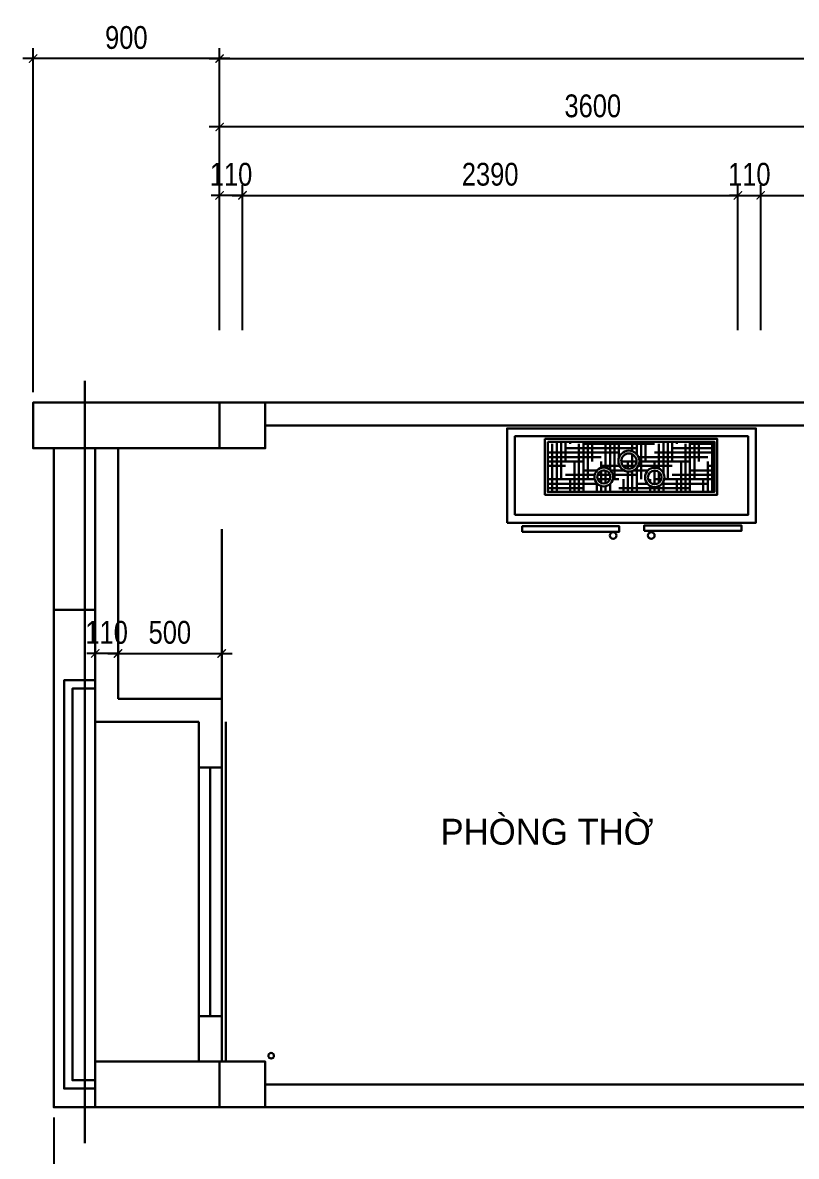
# Model space of a CAD drawing. Header units: millimetres. Extents: x -82962 to 19744, y -138000 to 4535.
# Drawn here: x -70632 to -66900, y -92229 to -86759 of the extents above; entities that cross this region are included whole.
import ezdxf

# ---------------------------------------------------------------- set-up
doc = ezdxf.new("R2010")
doc.units = ezdxf.units.MM
doc.header["$LTSCALE"] = 1000
doc.header["$MEASUREMENT"] = 0
doc.header["$PDMODE"] = 3
doc.layers.get('0').update_dxf_attribs({"lineweight": 30})
doc.layers.get('DEFPOINTS').update_dxf_attribs({"color": 4, "lineweight": 30})
doc.layers.add('THAY', color=4, linetype='Continuous', lineweight=30)
doc.styles.add('A2', font='VnAvantH.TTF')
doc.styles.add('dim', font='arial.ttf', dxfattribs={"width": 0.8})
doc.dimstyles.new('1-100-100', dxfattribs={"dimscale": 0, "dimtxt": 2.2, "dimasz": 0.8, "dimexe": 1, "dimexo": 1, "dimgap": 0.9, "dimtad": 1, "dimdec": 0, "dimzin": 0, "dimdsep": 46, "dimtxsty": 'dim', "dimblk1": 'ARCHTICK', "dimblk2": 'ARCHTICK', "dimsah": 1, "dimcen": 1, "dimdle": 1, "dimclrd": 256, "dimclre": 256, "dimclrt": 1, "dimadec": 0, "dimazin": 0, "dimtfac": 0.0001, "dimtdec": 0, "dimtix": 1, "dimtmove": 2, "dimatfit": 3, "dimldrblk": 'DOT', "dimfxl": 100, "dimtolj": 1, "dimtzin": 0, "dimarcsym": 0})

# ---------------------------------------------------------------- blocks, each defined once
blk = doc.blocks.new('_ARCHTICK')
at = {"color": 0, "linetype": 'ByBlock', "const_width": 0.15}
blk.add_lwpolyline([(-0.5, -0.5), (0.5, 0.5)], dxfattribs=at)
blk = doc.blocks.new('*D1428')
at = {"layer": 'DEFPOINTS', "color": 0, "ltscale": 0.2, "transparency": 16777216}
for p in [(-67181.9, -87592.3), (-69571.9, -88292.3), (-67181.9, -88292.3)]:
    blk.add_point(p, dxfattribs=at)
at = {"layer": 'THAY', "lineweight": -2, "ltscale": 0.2, "transparency": 16777216}
for p, q in [((-69571.9, -88242.3), (-69571.9, -87542.3)), ((-67181.9, -88242.3), (-67181.9, -87542.3)), ((-69621.9, -87592.3), (-67131.9, -87592.3))]:
    blk.add_line(p, q, dxfattribs=at)
at = {"layer": 'THAY', "lineweight": -2, "ltscale": 0.2, "transparency": 16777216, "xscale": 40.00000032884265, "yscale": 40.00000032884265, "zscale": 40.00000032884265, "rotation": 180}
blk.add_blockref('_ARCHTICK', (-69571.9, -87592.3), dxfattribs=at)
at = {"layer": 'THAY', "lineweight": -2, "ltscale": 0.2, "transparency": 16777216, "xscale": 40.00000032884265, "yscale": 40.00000032884265, "zscale": 40.00000032884265}
blk.add_blockref('_ARCHTICK', (-67181.9, -87592.3), dxfattribs=at)
at = {"layer": 'THAY', "color": 1, "ltscale": 0.2, "transparency": 16777216, "insert": (-68376.9, -87491.1), "char_height": 110, "attachment_point": 5, "style": 'dim'}
blk.add_mtext('\\A1;2390', dxfattribs=at)
blk = doc.blocks.new('_DOT')
at = {"color": 0, "linetype": 'ByBlock', "ltscale": 10}
blk.add_line((-0.5, 0), (-1, 0), dxfattribs=at)
at = {"color": 0, "linetype": 'ByBlock', "ltscale": 10, "const_width": 0.5}
blk.add_lwpolyline([(-0.25, 0, 1), (0.25, 0, 1)], format="xyb", close=True, dxfattribs=at)
blk = doc.blocks.new('*D1429')
at = {"layer": 'DEFPOINTS', "color": 0, "ltscale": 0.2, "transparency": 16777216}
for p in [(-66081.9, -87592.3), (-67071.9, -88292.3), (-66081.9, -88292.3)]:
    blk.add_point(p, dxfattribs=at)
at = {"layer": 'THAY', "lineweight": -2, "ltscale": 0.2, "transparency": 16777216}
for p, q in [((-67071.9, -88242.3), (-67071.9, -87542.3)), ((-66081.9, -88242.3), (-66081.9, -87542.3)), ((-67121.9, -87592.3), (-66031.9, -87592.3))]:
    blk.add_line(p, q, dxfattribs=at)
at = {"layer": 'THAY', "lineweight": -2, "ltscale": 0.2, "transparency": 16777216, "xscale": 40.00000032884265, "yscale": 40.00000032884265, "zscale": 40.00000032884265, "rotation": 180}
blk.add_blockref('_ARCHTICK', (-67071.9, -87592.3), dxfattribs=at)
at = {"layer": 'THAY', "lineweight": -2, "ltscale": 0.2, "transparency": 16777216, "xscale": 40.00000032884265, "yscale": 40.00000032884265, "zscale": 40.00000032884265}
blk.add_blockref('_ARCHTICK', (-66081.9, -87592.3), dxfattribs=at)
at = {"layer": 'THAY', "color": 1, "ltscale": 0.2, "transparency": 16777216, "insert": (-66576.9, -87491.2), "char_height": 110, "attachment_point": 5, "style": 'dim'}
blk.add_mtext('\\A1;990', dxfattribs=at)
blk = doc.blocks.new('*D1441')
at = {"layer": 'DEFPOINTS', "color": 0, "ltscale": 0.2, "transparency": 16777216}
for p in [(-69681.9, -87262.3), (-69681.9, -88292.3), (-66081.9, -88292.3)]:
    blk.add_point(p, dxfattribs=at)
at = {"layer": 'THAY', "lineweight": -2, "ltscale": 0.2, "transparency": 16777216}
for p, q in [((-69681.9, -88242.3), (-69681.9, -87212.3)), ((-66081.9, -88242.3), (-66081.9, -87212.3)), ((-66031.9, -87262.3), (-69731.9, -87262.3))]:
    blk.add_line(p, q, dxfattribs=at)
at = {"layer": 'THAY', "lineweight": -2, "ltscale": 0.2, "transparency": 16777216, "xscale": 40.00000032884265, "yscale": 40.00000032884265, "zscale": 40.00000032884265, "rotation": 180}
blk.add_blockref('_ARCHTICK', (-69681.9, -87262.3), dxfattribs=at)
at = {"layer": 'THAY', "lineweight": -2, "ltscale": 0.2, "transparency": 16777216, "xscale": 40.00000032884265, "yscale": 40.00000032884265, "zscale": 40.00000032884265}
blk.add_blockref('_ARCHTICK', (-66081.9, -87262.3), dxfattribs=at)
at = {"layer": 'THAY', "color": 1, "ltscale": 0.2, "transparency": 16777216, "insert": (-67881.9, -87161.1), "char_height": 110, "attachment_point": 5, "style": 'dim'}
blk.add_mtext('\\A1;3600', dxfattribs=at)
blk = doc.blocks.new('*D1442')
at = {"layer": 'DEFPOINTS', "color": 0, "ltscale": 0.2, "transparency": 16777216}
for p in [(-69681.9, -87592.3), (-69681.9, -88292.3), (-69571.9, -88292.3)]:
    blk.add_point(p, dxfattribs=at)
at = {"layer": 'THAY', "lineweight": -2, "ltscale": 0.2, "transparency": 16777216}
for p, q in [((-69681.9, -88242.3), (-69681.9, -87542.3)), ((-69571.9, -88242.3), (-69571.9, -87542.3)), ((-69681.9, -87592.3), (-69721.9, -87592.3)), ((-69571.9, -87592.3), (-69681.9, -87592.3)), ((-69571.9, -87592.3), (-69531.9, -87592.3))]:
    blk.add_line(p, q, dxfattribs=at)
at = {"layer": 'THAY', "lineweight": -2, "ltscale": 0.2, "transparency": 16777216, "xscale": 40.00000032884265, "yscale": 40.00000032884265, "zscale": 40.00000032884265}
blk.add_blockref('_ARCHTICK', (-69681.9, -87592.3), dxfattribs=at)
at = {"layer": 'THAY', "lineweight": -2, "ltscale": 0.2, "transparency": 16777216, "xscale": 40.00000032884265, "yscale": 40.00000032884265, "zscale": 40.00000032884265, "rotation": 180}
blk.add_blockref('_ARCHTICK', (-69571.9, -87592.3), dxfattribs=at)
at = {"layer": 'THAY', "color": 1, "ltscale": 0.2, "transparency": 16777216, "insert": (-69626.9, -87491.2), "char_height": 110, "attachment_point": 5, "style": 'dim'}
blk.add_mtext('\\A1;110', dxfattribs=at)
blk = doc.blocks.new('*D1443')
at = {"layer": 'DEFPOINTS', "color": 0, "ltscale": 0.2, "transparency": 16777216}
for p in [(-58181.9, -86932.3), (-69681.9, -88292.3), (-58181.9, -88292.3)]:
    blk.add_point(p, dxfattribs=at)
at = {"layer": 'THAY', "lineweight": -2, "ltscale": 0.2, "transparency": 16777216}
for p, q in [((-69681.9, -88242.3), (-69681.9, -86882.3)), ((-58181.9, -88242.3), (-58181.9, -86882.3)), ((-69731.9, -86932.3), (-58131.9, -86932.3))]:
    blk.add_line(p, q, dxfattribs=at)
at = {"layer": 'THAY', "lineweight": -2, "ltscale": 0.2, "transparency": 16777216, "xscale": 40.00000032884265, "yscale": 40.00000032884265, "zscale": 40.00000032884265, "rotation": 180}
blk.add_blockref('_ARCHTICK', (-69681.9, -86932.3), dxfattribs=at)
at = {"layer": 'THAY', "lineweight": -2, "ltscale": 0.2, "transparency": 16777216, "xscale": 40.00000032884265, "yscale": 40.00000032884265, "zscale": 40.00000032884265}
blk.add_blockref('_ARCHTICK', (-58181.9, -86932.3), dxfattribs=at)
at = {"layer": 'THAY', "color": 1, "ltscale": 0.2, "transparency": 16777216, "insert": (-63931.9, -86831.2), "char_height": 110, "attachment_point": 5, "style": 'dim'}
blk.add_mtext('\\A1;11500', dxfattribs=at)
blk = doc.blocks.new('*D1474')
at = {"layer": 'DEFPOINTS', "color": 0, "ltscale": 0.2, "transparency": 16777216}
for p in [(-70481.9, -91992.3), (-69681.9, -92292.3), (-70481.9, -93652.3)]:
    blk.add_point(p, dxfattribs=at)
at = {"layer": 'THAY', "lineweight": -2, "ltscale": 0.2, "transparency": 16777216}
for p, q in [((-70481.9, -92042.3), (-70481.9, -93702.3)), ((-69681.9, -92342.3), (-69681.9, -93702.3)), ((-69631.9, -93652.3), (-70531.9, -93652.3))]:
    blk.add_line(p, q, dxfattribs=at)
at = {"layer": 'THAY', "lineweight": -2, "ltscale": 0.2, "transparency": 16777216, "xscale": 40.00000032884265, "yscale": 40.00000032884265, "zscale": 40.00000032884265, "rotation": 180}
blk.add_blockref('_ARCHTICK', (-70481.9, -93652.3), dxfattribs=at)
at = {"layer": 'THAY', "lineweight": -2, "ltscale": 0.2, "transparency": 16777216, "xscale": 40.00000032884265, "yscale": 40.00000032884265, "zscale": 40.00000032884265}
blk.add_blockref('_ARCHTICK', (-69681.9, -93652.3), dxfattribs=at)
at = {"layer": 'THAY', "color": 1, "ltscale": 0.2, "transparency": 16777216, "insert": (-70081.9, -93551.2), "char_height": 110, "attachment_point": 5, "style": 'dim'}
blk.add_mtext('\\A1;800', dxfattribs=at)
blk = doc.blocks.new('*D1475')
at = {"layer": 'DEFPOINTS', "color": 0, "ltscale": 0.2, "transparency": 16777216}
for p in [(-70581.9, -86932.3), (-69681.9, -88292.3), (-70581.9, -88592.3)]:
    blk.add_point(p, dxfattribs=at)
at = {"layer": 'THAY', "lineweight": -2, "ltscale": 0.2, "transparency": 16777216}
for p, q in [((-70581.9, -88542.3), (-70581.9, -86882.3)), ((-69681.9, -88242.3), (-69681.9, -86882.3)), ((-69631.9, -86932.3), (-70631.9, -86932.3))]:
    blk.add_line(p, q, dxfattribs=at)
at = {"layer": 'THAY', "lineweight": -2, "ltscale": 0.2, "transparency": 16777216, "xscale": 40.00000032884265, "yscale": 40.00000032884265, "zscale": 40.00000032884265, "rotation": 180}
blk.add_blockref('_ARCHTICK', (-70581.9, -86932.3), dxfattribs=at)
at = {"layer": 'THAY', "lineweight": -2, "ltscale": 0.2, "transparency": 16777216, "xscale": 40.00000032884265, "yscale": 40.00000032884265, "zscale": 40.00000032884265}
blk.add_blockref('_ARCHTICK', (-69681.9, -86932.3), dxfattribs=at)
at = {"layer": 'THAY', "color": 1, "ltscale": 0.2, "transparency": 16777216, "insert": (-70131.9, -86831.2), "char_height": 110, "attachment_point": 5, "style": 'dim'}
blk.add_mtext('\\A1;900', dxfattribs=at)
blk = doc.blocks.new('*D1480')
at = {"layer": 'DEFPOINTS', "color": 0, "ltscale": 0.2, "transparency": 16777216}
for p in [(-67071.9, -87592.3), (-67181.9, -88292.3), (-67071.9, -88292.3)]:
    blk.add_point(p, dxfattribs=at)
at = {"layer": 'THAY', "lineweight": -2, "ltscale": 0.2, "transparency": 16777216}
for p, q in [((-67181.9, -88242.3), (-67181.9, -87542.3)), ((-67071.9, -88242.3), (-67071.9, -87542.3)), ((-67181.9, -87592.3), (-67221.9, -87592.3)), ((-67181.9, -87592.3), (-67071.9, -87592.3)), ((-67071.9, -87592.3), (-67031.9, -87592.3))]:
    blk.add_line(p, q, dxfattribs=at)
at = {"layer": 'THAY', "lineweight": -2, "ltscale": 0.2, "transparency": 16777216, "xscale": 40.00000032884265, "yscale": 40.00000032884265, "zscale": 40.00000032884265}
blk.add_blockref('_ARCHTICK', (-67181.9, -87592.3), dxfattribs=at)
at = {"layer": 'THAY', "lineweight": -2, "ltscale": 0.2, "transparency": 16777216, "xscale": 40.00000032884265, "yscale": 40.00000032884265, "zscale": 40.00000032884265, "rotation": 180}
blk.add_blockref('_ARCHTICK', (-67071.9, -87592.3), dxfattribs=at)
at = {"layer": 'THAY', "color": 1, "ltscale": 0.2, "transparency": 16777216, "insert": (-67126.9, -87491.2), "char_height": 110, "attachment_point": 5, "style": 'dim'}
blk.add_mtext('\\A1;110', dxfattribs=at)
blk = doc.blocks.new('*D1507')
at = {"layer": 'DEFPOINTS', "color": 0, "ltscale": 0.2, "transparency": 16777216}
for p in [(-69671.9, -89802.7), (-70171.9, -90022.3), (-69671.9, -90022.3)]:
    blk.add_point(p, dxfattribs=at)
at = {"layer": 'THAY', "lineweight": -2, "ltscale": 0.2, "transparency": 16777216}
for p, q in [((-70171.9, -89972.3), (-70171.9, -89752.7)), ((-69671.9, -89972.3), (-69671.9, -89752.7)), ((-70221.9, -89802.7), (-69621.9, -89802.7))]:
    blk.add_line(p, q, dxfattribs=at)
at = {"layer": 'THAY', "lineweight": -2, "ltscale": 0.2, "transparency": 16777216, "xscale": 40.00000032884265, "yscale": 40.00000032884265, "zscale": 40.00000032884265, "rotation": 180}
blk.add_blockref('_ARCHTICK', (-70171.9, -89802.7), dxfattribs=at)
at = {"layer": 'THAY', "lineweight": -2, "ltscale": 0.2, "transparency": 16777216, "xscale": 40.00000032884265, "yscale": 40.00000032884265, "zscale": 40.00000032884265}
blk.add_blockref('_ARCHTICK', (-69671.9, -89802.7), dxfattribs=at)
at = {"layer": 'THAY', "color": 1, "ltscale": 0.2, "transparency": 16777216, "insert": (-69921.9, -89701.5), "char_height": 110, "attachment_point": 5, "style": 'dim'}
blk.add_mtext('\\A1;500', dxfattribs=at)
blk = doc.blocks.new('*D1508')
at = {"layer": 'DEFPOINTS', "color": 0, "ltscale": 0.2, "transparency": 16777216}
for p in [(-70281.9, -89802.7), (-70281.9, -89988.4), (-70171.9, -90022.3)]:
    blk.add_point(p, dxfattribs=at)
at = {"layer": 'THAY', "lineweight": -2, "ltscale": 0.2, "transparency": 16777216}
for p, q in [((-70281.9, -89938.4), (-70281.9, -89752.7)), ((-70171.9, -89972.3), (-70171.9, -89752.7)), ((-70281.9, -89802.7), (-70321.9, -89802.7)), ((-70171.9, -89802.7), (-70281.9, -89802.7)), ((-70171.9, -89802.7), (-70131.9, -89802.7))]:
    blk.add_line(p, q, dxfattribs=at)
at = {"layer": 'THAY', "lineweight": -2, "ltscale": 0.2, "transparency": 16777216, "xscale": 40.00000032884265, "yscale": 40.00000032884265, "zscale": 40.00000032884265}
blk.add_blockref('_ARCHTICK', (-70281.9, -89802.7), dxfattribs=at)
at = {"layer": 'THAY', "lineweight": -2, "ltscale": 0.2, "transparency": 16777216, "xscale": 40.00000032884265, "yscale": 40.00000032884265, "zscale": 40.00000032884265, "rotation": 180}
blk.add_blockref('_ARCHTICK', (-70171.9, -89802.7), dxfattribs=at)
at = {"layer": 'THAY', "color": 1, "ltscale": 0.2, "transparency": 16777216, "insert": (-70226.9, -89701.5), "char_height": 110, "attachment_point": 5, "style": 'dim'}
blk.add_mtext('\\A1;110', dxfattribs=at)

msp = doc.modelspace()

# ---------------------------------------------------------------- hatches: boundary and pattern name
at = {"layer": 'THAY'}
h = msp.add_hatch(dxfattribs=at)
h.set_pattern_fill('HOUND', color=256, scale=13.5, angle=180, style=0)
h.set_pattern_definition([(360, (-111132.81, -95734.762), (85.725, 21.43125), [342.9, -171.45]), (90, (-111132.81, -95734.762), (-21.43125, -85.725), [342.9, -171.45])])
h.paths.add_polyline_path([(-67295.13278, -88781.04427), (-67295.13278, -89023.29816), (-68099.23444, -89023.29816), (-68099.23444, -88781.04427)])
h.paths.add_polyline_path([(-67583.2327, -88906.27721, 1), (-67583.2327, -88999.82198, 1)], flags=16)
h.paths.add_polyline_path([(-67583.2327, -88919.77721, 1), (-67583.2327, -88986.32198, 1)], flags=0)
h.paths.add_polyline_path([(-67707.81988, -88824.03531, 1), (-67707.81988, -88925.05628, 1)], flags=16)
h.paths.add_polyline_path([(-67707.81988, -88837.53531, 1), (-67707.81988, -88911.55628, 1)], flags=0)
h.paths.add_polyline_path([(-67828.57374, -88905.71014, 1), (-67828.57374, -88996.55958, 1)], flags=16)
h.paths.add_polyline_path([(-67828.57374, -88919.21014, 1), (-67828.57374, -88983.05958, 1)], flags=0)

# ---------------------------------------------------------------- linework, layer by layer
at = {"layer": 'THAY', "ltscale": 0.015}
for p, q in [((-70331.86937, -92166.27122), (-70331.86937, -88487.95017)), ((-70178.11159, -88592.34591), (-57861.07884, -88592.34591))]:
    msp.add_line(p, q, dxfattribs=at)
at = {"layer": 'THAY'}
for p, q in [((-69681.86937, -88592.34591), (-61271.86937, -88592.34591)), ((-69461.86937, -88702.34591), (-66191.86937, -88702.34591)), ((-70281.86937, -90132.34591), (-70281.86937, -88812.34591)), ((-70171.86937, -90022.34591), (-70171.86937, -88812.34591)), ((-70171.86937, -90022.34591), (-69671.86937, -90022.34591)), ((-70281.86937, -90132.34591), (-69781.86937, -90132.34591))]:
    msp.add_line(p, q, dxfattribs=at)
at = {"layer": 'THAY', "ltscale": 0.2}
for p, q in [((-69671.86937, -90022.34591), (-69671.86937, -89202.34591)), ((-69781.86937, -90352.34591), (-69781.86937, -91552.34591)), ((-69726.86937, -90352.34591), (-69726.86937, -91552.34591)), ((-69671.86937, -90352.34591), (-69671.86937, -91552.34591))]:
    msp.add_line(p, q, dxfattribs=at)
at = {"layer": 'THAY', "linetype": 'Continuous'}
for p, q in [((-69781.86937, -90352.34591), (-69781.86937, -90132.34591)), ((-69781.86937, -90352.34591), (-69671.86937, -90352.34591)), ((-70281.86937, -91772.34591), (-69681.86937, -91772.34591)), ((-66191.86937, -91882.34591), (-69461.86937, -91882.34591)), ((-61271.86937, -91992.34591), (-70281.86937, -91992.34591))]:
    msp.add_line(p, q, dxfattribs=at)
at = {"layer": 'THAY'}
for points in [[(-69681.86937, -88812.34591), (-70581.86937, -88812.34591), (-70581.86937, -88592.34591), (-69681.86937, -88592.34591)], [(-69681.86937, -88592.34591), (-69461.86937, -88592.34591), (-69461.86937, -88812.34591), (-69681.86937, -88812.34591)], [(-68295.44065, -89172.29087), (-68295.44065, -88716.9051), (-67095.44065, -88716.9051), (-67095.44065, -89172.29087)], [(-68257.67306, -89134.52328), (-68257.67306, -88754.67268), (-67133.20823, -88754.67268), (-67133.20823, -89134.52328)], [(-68112.73444, -88767.54427), (-67281.63278, -88767.54427), (-67281.63278, -89036.79816), (-68112.73444, -89036.79816)], [(-68099.23444, -88781.04427), (-67295.13278, -88781.04427), (-67295.13278, -89023.29816), (-68099.23444, -89023.29816)], [(-68222.37339, -89215.25728), (-68222.37339, -89188.94185), (-67753.95054, -89188.94185), (-67753.95054, -89215.25728)], [(-67633.53805, -89211.49929), (-67633.53805, -89185.18386), (-67165.1152, -89185.18386), (-67165.1152, -89211.49929)], [(-69681.86937, -91772.34591), (-69461.86937, -91772.34591), (-69461.86937, -91992.34591), (-69681.86937, -91992.34591)]]:
    msp.add_lwpolyline(points, close=True, dxfattribs=at)
for points in [[(-70281.86937, -88592.34591), (-70381.86937, -88592.34591)], [(-70481.86937, -88812.34591), (-70481.86937, -89592.34591)], [(-70281.86937, -91992.34591), (-70481.86937, -91992.34591), (-70481.86937, -89592.34591), (-70281.86937, -89592.34591)]]:
    msp.add_lwpolyline(points, dxfattribs=at)
at = {"layer": 'THAY', "ltscale": 0.2}
for points in [[(-70281.86937, -89932.34591), (-70431.86937, -89932.34591), (-70431.86937, -91902.34591), (-70281.86937, -91902.34591)], [(-70281.86937, -89972.34591), (-70391.86937, -89972.34591), (-70391.86937, -91862.34591), (-70281.86937, -91862.34591)], [(-70281.86937, -90132.34591), (-70281.86937, -91992.34591)], [(-69651.86937, -90132.34591), (-69651.86937, -91772.34591)]]:
    msp.add_lwpolyline(points, dxfattribs=at)
at = {"layer": 'THAY', "linetype": 'Continuous'}
for points in [[(-69671.86937, -90352.34591), (-69671.86937, -90022.34591)], [(-69671.86937, -91772.34591), (-69671.86937, -91552.34591), (-69781.86937, -91552.34591), (-69781.86937, -91772.34591)]]:
    msp.add_lwpolyline(points, dxfattribs=at)
at = {"layer": 'THAY'}
for centre, radius in [((-67707.81988, -88874.5458), 50.51049), ((-67707.81988, -88874.5458), 37.01049), ((-67828.57374, -88951.13486), 45.42472), ((-67828.57374, -88951.13486), 31.92472), ((-67583.2327, -88953.0496), 46.77238), ((-67583.2327, -88953.0496), 33.27238), ((-67783.93382, -89234.04723), 15.94785), ((-67599.69898, -89234.04723), 15.94785)]:
    msp.add_circle(centre, radius, dxfattribs=at)
at = {"layer": 'THAY', "ltscale": 0.2}
msp.add_circle((-69433.36937, -91743.84591), 13.5, dxfattribs=at)

# ---------------------------------------------------------------- texts
at = {"layer": 'THAY', "style": 'A2'}
msp.add_text('phßng thê', height=125.239054, dxfattribs=at).set_placement((-68616.63124, -90725.66856))

# ---------------------------------------------------------------- dimensions: what is measured, and where the dimension line sits
at = {"layer": 'THAY', "ltscale": 0.2}
for base, p1, p2, picture, middle in [((-70581.86937, -86932.3459), (-69681.86937, -88292.34591), (-70581.86937, -88592.34591), '*D1475', (-70131.86937, -86831.18287)), ((-58181.86937, -86932.3459), (-69681.86937, -88292.34591), (-58181.86937, -88292.34591), '*D1443', (-63931.86937, -86831.18287)), ((-69681.86937, -87262.3459), (-66081.86937, -88292.34591), (-69681.86937, -88292.34591), '*D1441', (-67881.86937, -87161.14536)), ((-69681.86937, -87592.34591), (-69571.86937, -88292.34591), (-69681.86937, -88292.34591), '*D1442', (-69626.86937, -87491.18288)), ((-67181.86937, -87592.34591), (-69571.86937, -88292.34591), (-67181.86937, -88292.34591), '*D1428', (-68376.86937, -87491.14536)), ((-67071.86937, -87592.34591), (-67181.86937, -88292.34591), (-67071.86937, -88292.34591), '*D1480', (-67126.86937, -87491.18288)), ((-66081.86937, -87592.34591), (-67071.86937, -88292.34591), (-66081.86937, -88292.34591), '*D1429', (-66576.86937, -87491.18288)), ((-70281.86937, -89802.68189), (-70171.86937, -90022.34591), (-70281.86937, -89988.36615), '*D1508', (-70226.86937, -89701.51886)), ((-69671.86937, -89802.68189), (-70171.86937, -90022.34591), (-69671.86937, -90022.34591), '*D1507', (-69921.86937, -89701.51886)), ((-70481.86937, -93652.34591), (-69681.86937, -92292.34591), (-70481.86937, -91992.34591), '*D1474', (-70081.86937, -93551.18288))]:
    dim = msp.add_linear_dim(base=base, p1=p1, p2=p2, dimstyle='1-100-100', override={"dimscale": 50}, dxfattribs=at)
    dim.commit()
    dim.dimension.update_dxf_attribs({"geometry": picture, "text_midpoint": middle})

doc.saveas('drawing.dxf')
